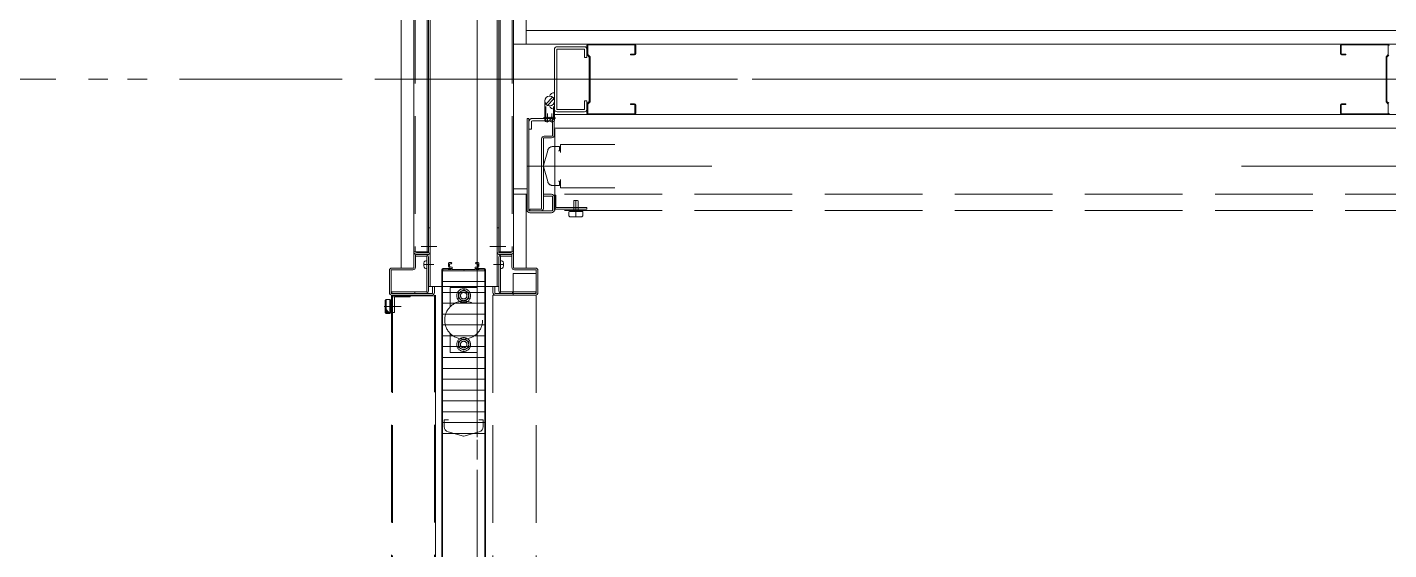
# Model space of a CAD drawing. Units: millimetres at full size. Extents: x -12803 to 120774, y -9413 to 101127.
# Drawn here: x 81859 to 83115, y 12863 to 13344 of the extents above; entities that cross this region are included whole.
import ezdxf

# ---------------------------------------------------------------- set-up
doc = ezdxf.new("R2010")
doc.units = ezdxf.units.MM
doc.header["$LTSCALE"] = 30
for name, pattern in [('CHAIN2', [12, 9, -1, 1, -1]), ('DASHED3', [4, 3, -1]), ('DOUBLE_CHAIN1', [8.8, 5, -1, 0.6, -0.6, 0.6, -1])]:
    doc.linetypes.add(name, pattern=pattern)
doc.layers.add('0-0_NoName', color=7, linetype='Continuous')
for name, color, linetype, lineweight in [('2-2_間仕切り芯', 7, 'DOUBLE_CHAIN1', 15), ('2-3_間仕切り', 7, 'Continuous', 15), ('2-A_建具', 7, 'Continuous', 15), ('3-2_AIHO08-壁芯', 7, 'CHAIN2', 15)]:
    doc.layers.add(name, color=color, linetype=linetype, lineweight=lineweight)

# ---------------------------------------------------------------- blocks, each defined once
blk = doc.blocks.new('グループ部品-732')
at = {"layer": '2-2_間仕切り芯'}
for p, q in [((82274.36, 20799.98), (82274.36, 5670.44)), ((81735.82, 13296.41), (85627.07, 13296.41))]:
    blk.add_line(p, q, dxfattribs=at)
at = {"layer": '2-3_間仕切り'}
for p, q in [((82319.36, 17763.91), (82319.36, 13328.91)), ((82204.36, 16763.91), (82204.36, 13122.41)), ((82319.36, 13341.41), (83170.36, 13341.41)), ((82307.86, 13328.91), (83170.36, 13328.91)), ((82345.36, 13263.91), (83170.36, 13263.91)), ((82345.36, 13251.41), (83170.36, 13251.41)), ((82319.36, 13190.41), (82319.36, 13122.41))]:
    blk.add_line(p, q, dxfattribs=at)
at = {"layer": '2-A_建具'}
for p, q in [((82215.86, 13982.41), (82215.86, 13122.41)), ((82228.16, 13982.41), (82228.16, 13137.41)), ((82229.36, 13137.41), (82229.36, 13982.41)), ((82294.36, 13137.41), (82294.36, 13982.41)), ((82295.56, 13982.41), (82295.56, 13137.41)), ((82307.86, 13982.41), (82307.86, 13122.41)), ((82230.96, 13105.41), (82230.96, 13957.41)), ((82292.76, 13105.41), (82292.76, 13957.41)), ((82215.86, 13137.41), (82215.86, 13422.41)), ((82307.86, 13137.41), (82307.86, 13422.41)), ((82345.56, 13268.81), (82345.56, 13324.01)), ((82347.96, 13326.41), (82373.16, 13326.41)), ((82373.26, 13316.41), (82373.26, 13324.11)), ((82376.76, 13328.91), (82419.36, 13328.91)), ((82419.76, 13319.71), (82419.76, 13328.11)), ((82420.56, 13327.71), (82420.56, 13320.11)), ((83070.36, 13327.71), (83070.36, 13320.11)), ((83114.56, 13328.11), (83071.16, 13328.11)), ((83071.16, 13319.71), (83071.16, 13328.11)), ((83114.16, 13328.91), (83071.56, 13328.91)), ((83114.56, 13319.24), (83114.56, 13328.11)), ((82375.91, 13318.56), (82377.56, 13316.91)), ((82376.36, 13319.24), (82378.36, 13317.24)), ((82377.56, 13275.91), (82377.56, 13316.91)), ((82378.36, 13275.58), (82378.36, 13317.24)), ((82415.56, 13319.71), (82419.76, 13319.71)), ((83075.36, 13319.71), (83071.16, 13319.71)), ((83075.36, 13318.91), (83071.56, 13318.91)), ((83075.36, 13319.71), (83075.36, 13318.91)), ((83114.56, 13319.24), (83112.56, 13317.24)), ((83112.56, 13275.58), (83112.56, 13317.24)), ((83115, 13318.56), (83113.36, 13316.91)), ((83113.36, 13275.91), (83113.36, 13316.91)), ((82490.86, 13296.41), (82186.84, 13296.41)), ((82336.56, 13258.51), (82336.56, 13276.41)), ((82343.92, 13279.88), (82337.59, 13273.54)), ((82345.15, 13278.28), (82339.19, 13272.31)), ((82345.56, 13258.51), (82345.56, 13276.41)), ((82373.26, 13276.41), (82375.56, 13276.41)), ((82373.26, 13268.71), (82373.26, 13276.41)), ((82375.56, 13265.11), (82375.56, 13276.41)), ((82377.56, 13275.91), (82375.91, 13274.26)), ((82378.36, 13275.58), (82376.36, 13273.58)), ((82376.36, 13264.71), (82376.36, 13273.58)), ((82415.56, 13273.91), (82419.36, 13273.91)), ((82419.76, 13264.71), (82419.76, 13273.11)), ((82420.56, 13272.71), (82420.56, 13265.11)), ((83070.36, 13272.71), (83070.36, 13265.11)), ((83071.16, 13264.71), (83071.16, 13273.11)), ((83075.36, 13273.11), (83071.16, 13273.11)), ((83075.36, 13273.91), (83071.56, 13273.91)), ((83075.36, 13273.91), (83075.36, 13273.11)), ((83112.56, 13275.58), (83114.56, 13273.58)), ((83113.36, 13275.91), (83115, 13274.26)), ((83114.56, 13264.71), (83114.56, 13273.58)), ((82320.36, 13175.81), (82320.36, 13260.41)), ((82320.36, 13260.41), (82321.96, 13260.41)), ((82321.96, 13175.01), (82321.96, 13260.41)), ((82337.56, 13257.36), (82337.56, 13271.21)), ((82339.06, 13257.02), (82339.06, 13264.77)), ((82343.06, 13260), (82343.06, 13264.77)), ((82343.76, 13244.01), (82343.76, 13260.41)), ((82344.56, 13259.67), (82344.56, 13271.21)), ((82345.36, 13244.81), (82345.36, 13262.91)), ((82347.86, 13268.71), (82373.26, 13268.71)), ((82347.96, 13266.41), (82373.16, 13266.41)), ((82376.36, 13264.71), (82419.76, 13264.71)), ((82376.76, 13263.91), (82419.36, 13263.91)), ((83114.56, 13264.71), (83071.16, 13264.71)), ((83114.16, 13263.91), (83071.56, 13263.91)), ((82324.26, 13257.11), (82324.26, 13250.41)), ((82343.76, 13258.11), (82325.26, 13258.11)), ((82345.86, 13250.41), (82345.86, 13175.41)), ((82320.36, 13194.41), (82320.36, 13237.63)), ((82333.76, 13176.61), (82333.76, 13241.61)), ((82335.36, 13177.41), (82335.36, 13242.41)), ((82335.36, 13242.41), (82342.96, 13242.41)), ((82336.16, 13244.01), (82343.76, 13244.01)), ((82320.36, 13216.41), (82490.86, 13216.41)), ((82979.1, 13216.41), (84150.36, 13216.41)), ((82320.36, 13195.41), (82307.86, 13195.41)), ((82320.36, 13190.41), (82307.86, 13190.41)), ((82335.36, 13190.41), (82342.96, 13190.41)), ((82335.36, 13188.81), (82343.76, 13188.81)), ((82343.76, 13188.81), (82343.76, 13175.01)), ((82345.36, 13179.01), (82345.36, 13189.61)), ((82346.96, 13189.61), (82345.36, 13189.61)), ((82345.36, 13188.01), (82345.36, 13175.81)), ((82346.96, 13178.21), (82346.96, 13189.61)), ((82363.76, 13184.61), (82363.36, 13184.21)), ((82366.96, 13184.61), (82367.36, 13184.21)), ((82321.96, 13175.01), (82343.76, 13175.01)), ((82322.76, 13173.41), (82342.96, 13173.41)), ((82359.36, 13174.61), (82358.86, 13174.11)), ((82360.36, 13174.61), (82360.36, 13175.41)), ((82371.36, 13174.61), (82371.86, 13174.11)), ((82230.96, 13159.41), (82230.96, 13137.21)), ((82292.76, 13159.41), (82292.76, 13137.21)), ((82370.86, 13169.61), (82371.86, 13170.61)), ((82229.36, 13137.41), (82215.86, 13137.41)), ((82217.46, 13134.81), (82217.46, 13123.21)), ((82228.56, 13134.81), (82217.46, 13134.81)), ((82229.36, 13136.41), (82218.26, 13136.41)), ((82237.16, 13142.41), (82222.56, 13142.41)), ((82286.06, 13142.41), (82300.66, 13142.41)), ((82294.36, 13137.41), (82307.86, 13137.41)), ((82294.36, 13136.41), (82305.46, 13136.41)), ((82295.16, 13134.81), (82306.26, 13134.81)), ((82306.26, 13134.81), (82306.26, 13123.21)), ((82215.86, 13122.41), (82195.76, 13122.41)), ((82227.76, 13133.21), (82217.46, 13133.21)), ((82225.16, 13125.61), (82234.33, 13125.61)), ((82227.76, 13129.11), (82226.93, 13129.11)), ((82227.76, 13122.11), (82226.93, 13122.11)), ((82227.76, 13133.21), (82227.76, 13100.61)), ((82229.36, 13132.41), (82229.36, 13101.41)), ((82249.36, 13122.01), (82242.76, 13122.01)), ((82247.86, 13123.76), (82247.86, 13126.91)), ((82248.36, 13127.41), (82250.36, 13127.41)), ((82248.7, 13122.77), (82250.36, 13122.41)), ((82248.86, 13123.76), (82250.96, 13123.3)), ((82250.36, 13122.41), (82250.36, 13120.91)), ((82251.36, 13122.81), (82251.36, 13120.91)), ((82272.36, 13122.81), (82272.36, 13120.91)), ((82274.86, 13123.76), (82272.75, 13123.3)), ((82275.36, 13127.41), (82273.36, 13127.41)), ((82275.02, 13122.77), (82273.36, 13122.41)), ((82273.36, 13122.41), (82273.36, 13120.91)), ((82274.36, 13122.01), (82274.36, 13121.41)), ((82280.96, 13122.01), (82274.36, 13122.01)), ((82275.86, 13123.76), (82275.86, 13126.91)), ((82298.56, 13125.61), (82289.38, 13125.61)), ((82294.36, 13132.41), (82294.36, 13101.41)), ((82295.96, 13133.21), (82306.26, 13133.21)), ((82295.96, 13133.21), (82295.96, 13100.61)), ((82295.96, 13129.11), (82296.78, 13129.11)), ((82295.96, 13122.11), (82296.78, 13122.11)), ((82307.86, 13122.41), (82327.96, 13122.41)), ((82193.36, 13120.01), (82193.36, 13099.81)), ((82215.06, 13120.81), (82194.96, 13120.81)), ((82194.96, 13120.81), (82194.96, 13099.01)), ((82241.86, 13121.11), (82241.86, 12965.78)), ((82242.46, 13121.41), (82242.46, 12173.41)), ((82281.26, 13119.91), (82242.46, 13119.91)), ((82281.26, 13109.91), (82242.46, 13109.91)), ((82242.61, 13120.91), (82242.61, 13120.41)), ((82247.61, 13121.41), (82247.61, 13120.91)), ((82247.61, 13120.91), (82250.36, 13120.91)), ((82251.36, 13120.91), (82272.36, 13120.91)), ((82281.26, 13121.41), (82274.36, 13121.41)), ((82281.11, 13120.91), (82281.11, 13120.41)), ((82281.26, 13121.41), (82281.26, 12173.41)), ((82281.86, 13121.11), (82281.86, 12173.71)), ((82307.56, 13117.41), (82328.56, 13117.41)), ((82307.56, 13117.41), (82307.56, 13097.41)), ((82308.66, 13120.81), (82328.76, 13120.81)), ((82328.76, 13120.81), (82328.76, 13099.01)), ((82330.36, 13120.01), (82330.36, 13099.81)), ((82227.76, 13100.61), (82195.46, 13100.61)), ((82195.46, 13100.61), (82195.46, 13099.01)), ((82232.46, 13097.41), (82195.76, 13097.41)), ((82229.36, 13105.41), (82241.86, 13105.41)), ((82234.86, 13105.41), (82234.86, 13099.81)), ((82235.86, 13097.41), (82235.86, 12157.41)), ((82241.86, 13103.81), (82241.86, 12157.41)), ((82281.26, 13099.91), (82242.46, 13099.91)), ((82281.86, 13105.41), (82294.36, 13105.41)), ((82288.86, 13105.41), (82288.86, 13099.81)), ((82291.26, 13097.41), (82327.96, 13097.41)), ((82295.96, 13100.61), (82328.26, 13100.61)), ((82306.86, 13100.61), (82306.86, 13099.01)), ((82328.26, 13100.61), (82328.26, 13099.01)), ((82281.26, 13089.91), (82242.46, 13089.91)), ((82281.26, 13079.91), (82242.46, 13079.91)), ((82281.26, 13069.91), (82242.46, 13069.91)), ((82281.26, 13059.91), (82242.46, 13059.91)), ((82281.26, 13049.91), (82242.46, 13049.91)), ((82281.26, 13039.91), (82242.46, 13039.91)), ((82281.26, 13029.91), (82242.46, 13029.91)), ((82281.26, 13019.91), (82242.46, 13019.91)), ((82281.26, 13009.91), (82242.46, 13009.91)), ((82281.26, 12999.91), (82242.46, 12999.91)), ((82281.26, 12989.91), (82242.46, 12989.91)), ((82281.26, 12979.91), (82242.46, 12979.91)), ((82243.86, 12982.41), (82247.86, 12982.41)), ((82243.86, 12976.19), (82243.86, 12982.41)), ((82261.58, 12967.41), (82247.5, 12971.38)), ((82262.13, 12967.41), (82276.21, 12971.38)), ((82275.86, 12982.41), (82279.86, 12982.41)), ((82279.86, 12976.19), (82279.86, 12982.41)), ((82281.26, 12969.91), (82242.46, 12969.91)), ((82262.13, 12967.41), (82261.58, 12967.41))]:
    blk.add_line(p, q, dxfattribs=at)
at = {"layer": '2-A_建具', "linetype": 'DASHED3'}
for p, q in [((82217.06, 13982.41), (82217.06, 13137.41)), ((82306.66, 13982.41), (82306.66, 13137.41)), ((82345.86, 13250.41), (82345.86, 13175.41)), ((82351.26, 13236.41), (82351.26, 13228.91)), ((82351.26, 13236.41), (82401.26, 13236.41)), ((82335.43, 13216.95), (82339.33, 13230.77)), ((82344.14, 13234.41), (82350.06, 13234.41)), ((82349.16, 13230.41), (82350.36, 13230.41)), ((82350.36, 13230.41), (82350.36, 13234.11)), ((82335.43, 13215.87), (82339.33, 13202.05)), ((82344.14, 13198.41), (82350.06, 13198.41)), ((82349.16, 13202.41), (82350.36, 13202.41)), ((82350.36, 13198.71), (82350.36, 13202.41)), ((82351.26, 13203.91), (82351.26, 13196.41)), ((84124.86, 13190.41), (82345.36, 13190.41)), ((82345.36, 13179.01), (82345.36, 13189.61)), ((82346.96, 13189.61), (82345.36, 13189.61)), ((82351.26, 13196.41), (82401.26, 13196.41)), ((82363.76, 13184.61), (82363.36, 13184.21)), ((82365.36, 13169.61), (82365.36, 13184.61)), ((84124.86, 13175.41), (82345.36, 13175.41)), ((82375.36, 13176.61), (82347.76, 13176.61)), ((82359.36, 13174.61), (82358.86, 13174.11)), ((82358.86, 13170.61), (82358.86, 13174.11)), ((82359.36, 13174.61), (82371.36, 13174.61)), ((82360.36, 13174.61), (82360.36, 13175.41)), ((82363.36, 13184.21), (82363.36, 13175.41)), ((82367.36, 13184.21), (82367.36, 13175.41)), ((82370.36, 13174.61), (82370.36, 13175.41)), ((82371.36, 13174.61), (82371.86, 13174.11)), ((82371.86, 13170.61), (82371.86, 13174.11)), ((82375.36, 13176.61), (82375.36, 13178.21)), ((82358.86, 13170.61), (82359.86, 13169.61)), ((82359.86, 13169.61), (82370.86, 13169.61)), ((82370.86, 13169.61), (82371.86, 13170.61)), ((82195.16, 12167.91), (82195.16, 13097.41)), ((82234.86, 13096.91), (82195.16, 13096.91)), ((82196.36, 13097.41), (82196.36, 12167.91)), ((82212.36, 13097.41), (82212.36, 13095.81)), ((82216.86, 13100.61), (82216.86, 13099.01)), ((82234.86, 12167.91), (82234.86, 13097.41)), ((82241.86, 13105.41), (82281.86, 13105.41)), ((82249.36, 13104.41), (82274.36, 13104.41)), ((82249.36, 13104.41), (82249.36, 13086.66)), ((82274.36, 13104.41), (82274.36, 13086.66)), ((82281.86, 13103.81), (82281.86, 13058.91)), ((82288.86, 13097.41), (82307.56, 13097.41)), ((82288.86, 13097.41), (82288.86, 12167.41)), ((82328.56, 13097.41), (82328.56, 12147.41)), ((82204.15, 13086.91), (82188.5, 13086.91)), ((82189.36, 13081.41), (82189.36, 13092.41)), ((82190.36, 13093.41), (82193.86, 13093.41)), ((82190.36, 13083.91), (82190.86, 13083.91)), ((82194.36, 13092.91), (82193.86, 13093.41)), ((82193.86, 13080.41), (82193.86, 13093.41)), ((82194.36, 13080.91), (82194.36, 13092.91)), ((82194.36, 13091.91), (82195.16, 13091.91)), ((82195.16, 13088.91), (82194.36, 13088.91)), ((82195.16, 13084.91), (82194.36, 13084.91)), ((82197.96, 13095.81), (82197.96, 13081.41)), ((82212.36, 13095.81), (82197.96, 13095.81)), ((82190.36, 13080.41), (82189.36, 13081.41)), ((82190.36, 13083.41), (82191.36, 13083.41)), ((82190.36, 13082.91), (82191.86, 13082.91)), ((82190.36, 13082.41), (82192.36, 13082.41)), ((82190.36, 13081.91), (82192.86, 13081.91)), ((82190.36, 13081.41), (82193.36, 13081.41)), ((82190.36, 13080.91), (82193.86, 13080.91)), ((82190.36, 13080.41), (82193.86, 13080.41)), ((82194.36, 13080.91), (82193.86, 13080.41)), ((82194.36, 13081.91), (82195.16, 13081.91)), ((82197.96, 13081.41), (82196.36, 13081.41)), ((82249.36, 13062.16), (82249.36, 13044.41)), ((82274.36, 13062.16), (82274.36, 13044.41)), ((82249.36, 13044.41), (82274.36, 13044.41))]:
    blk.add_line(p, q, dxfattribs=at)
at = {"layer": '2-A_建具'}
for points in [[(82347.86, 13268.71), (82347.86, 13324.11), (82373.26, 13324.11)], [(82373.26, 13316.41), (82375.56, 13316.41), (82375.56, 13327.71)], [(82376.36, 13319.24), (82376.36, 13328.11), (82419.76, 13328.11)], [(82415.56, 13319.71), (82415.56, 13318.91), (82419.36, 13318.91)], [(82415.56, 13273.91), (82415.56, 13273.11), (82419.76, 13273.11)], [(82345.36, 13260.41), (82343.76, 13260.41), (82325.36, 13260.41)], [(82321.96, 13257.01), (82321.96, 13250.41), (82324.26, 13250.41)], [(82322.96, 13175.01), (82322.96, 13176.61), (82333.76, 13176.61)], [(82230.96, 13159.41), (82229.36, 13159.41), (82229.36, 13136.41)], [(82292.76, 13159.41), (82294.36, 13159.41), (82294.36, 13136.41)], [(82249.36, 13122.01), (82249.36, 13121.41), (82242.46, 13121.41)], [(82250.36, 13126.41), (82248.86, 13126.41), (82248.86, 13123.76)], [(82273.36, 13126.41), (82274.86, 13126.41), (82274.86, 13123.76)], [(82262.16, 13119.91), (82261.86, 13120.21), (82261.56, 13119.91)], [(82276.11, 13121.41), (82276.11, 13120.91), (82273.36, 13120.91)], [(82234.86, 13105.41), (82233.26, 13105.41), (82233.26, 13099.01), (82194.96, 13099.01)], [(82288.86, 13105.41), (82290.46, 13105.41), (82290.46, 13099.01), (82328.76, 13099.01)]]:
    blk.add_lwpolyline(points, dxfattribs=at)
at = {"layer": '2-A_建具', "linetype": 'DASHED3'}
for points in [[(82375.36, 13178.21), (82346.96, 13178.21), (82346.96, 13189.61)], [(82363.76, 13184.61), (82366.96, 13184.61), (82367.36, 13184.21)], [(82189.36, 13092.41), (82190.36, 13093.41), (82190.36, 13080.41)]]:
    blk.add_lwpolyline(points, dxfattribs=at)
for points in [[(82266.47, 13099.57), (82266.47, 13094.25), (82261.86, 13091.59), (82257.24, 13094.25), (82257.24, 13099.57), (82261.86, 13102.24)], [(82266.47, 13049.25), (82266.47, 13054.57), (82261.86, 13057.24), (82257.24, 13054.57), (82257.24, 13049.25), (82261.86, 13046.59)]]:
    blk.add_lwpolyline(points, close=True, dxfattribs=at)
at = {"layer": '2-A_建具'}
blk.add_circle((82341.06, 13276.41), 4.5, dxfattribs=at)
at = {"layer": '2-A_建具', "linetype": 'DASHED3'}
for centre, radius in [((82261.86, 13096.91), 6.38), ((82261.86, 13096.91), 4.61), ((82261.86, 13096.91), 3), ((82261.86, 13074.41), 17.5), ((82261.86, 13051.91), 6.38), ((82261.86, 13051.91), 4.61), ((82261.86, 13051.91), 3)]:
    blk.add_circle(centre, radius, dxfattribs=at)
at = {"layer": '2-A_建具'}
for centre, radius, start, end in [((82347.96, 13324.01), 2.4, 90, 180), ((82347.96, 13324.01), 2.4, 90, 180), ((82373.16, 13324.01), 2.4, 0, 90), ((82373.16, 13324.01), 2.4, 0, 90), ((82376.76, 13327.71), 1.2, 90, 180), ((82376.76, 13327.71), 1.2, 90, 180), ((82419.36, 13327.71), 1.2, 0, 90), ((82419.36, 13327.71), 1.2, 0, 90), ((83071.56, 13327.71), 1.2, 90, 180), ((83114.16, 13327.71), 1.2, 0, 90), ((82376.76, 13319.41), 1.2, 180, 225), ((82376.76, 13319.41), 1.2, 180, 225), ((82419.36, 13320.11), 1.2, 270, 0), ((82419.36, 13320.11), 1.2, 270, 0), ((83071.56, 13320.11), 1.2, 180, 270), ((82344.98, 13279.87), 4.02, 81.82006, 165.0162), ((82344.98, 13279.87), 4.02, 81.82006, 165.0162), ((82376.76, 13273.41), 1.2, 135, 180), ((82376.76, 13273.41), 1.2, 135, 180), ((82419.36, 13272.71), 1.2, 0, 90), ((82419.36, 13272.71), 1.2, 0, 90), ((83071.56, 13272.71), 1.2, 90, 180), ((82325.36, 13257.01), 3.4, 90, 180), ((82325.36, 13257.01), 3.4, 90, 180), ((82336.56, 13260.41), 1, 0, 180), ((82336.56, 13260.41), 1, 0, 180), ((82338.36, 13260.41), 1, 0, 154.15807), ((82338.36, 13260.41), 1, 0, 154.15807), ((82340.16, 13260.41), 1, 0, 154.15807), ((82340.16, 13260.41), 1, 0, 154.15807), ((82341.96, 13260.41), 1, 0, 154.15807), ((82341.96, 13260.41), 1, 0, 154.15807), ((82343.31, 13257.57), 2.44, 22.61986, 157.38014), ((82343.31, 13257.57), 2.44, 22.61986, 157.38014), ((82344.98, 13272.95), 4.02, 194.9838, 278.17994), ((82344.98, 13272.95), 4.02, 194.9838, 278.17994), ((82343.76, 13260.41), 1, 0, 154.15807), ((82343.76, 13260.41), 1, 0, 154.15807), ((82345.56, 13260.41), 1, 0, 154.15807), ((82345.56, 13260.41), 1, 0, 154.15807), ((82347.96, 13268.81), 2.4, 180, 270), ((82347.96, 13268.81), 2.4, 180, 270), ((82373.16, 13268.81), 2.4, 270, 0), ((82373.16, 13268.81), 2.4, 270, 0), ((82376.76, 13265.11), 1.2, 180, 270), ((82376.76, 13265.11), 1.2, 180, 270), ((82419.36, 13265.11), 1.2, 270, 0), ((82419.36, 13265.11), 1.2, 270, 0), ((83071.56, 13265.11), 1.2, 180, 270), ((83114.16, 13265.11), 1.2, 270, 0), ((82325.26, 13257.11), 1, 90, 180), ((82325.26, 13257.11), 1, 90, 180), ((82338.81, 13259.45), 2.44, 202.61986, 337.38014), ((82338.81, 13259.45), 2.44, 202.61986, 337.38014), ((82343.31, 13259.45), 2.44, 202.61986, 337.38014), ((82343.31, 13259.45), 2.44, 202.61986, 337.38014), ((82336.16, 13241.61), 2.4, 90, 180), ((82336.16, 13241.61), 2.4, 90, 180), ((82342.96, 13244.81), 2.4, 270, 0), ((82342.96, 13244.81), 2.4, 270, 0), ((82342.96, 13188.01), 2.4, 0, 90), ((82342.96, 13188.01), 2.4, 0, 90), ((82322.76, 13175.81), 2.4, 180, 270), ((82322.76, 13175.81), 2.4, 180, 270), ((82332.96, 13177.41), 2.4, 270, 0), ((82332.96, 13177.41), 2.4, 270, 0), ((82342.96, 13175.81), 2.4, 270, 0), ((82342.96, 13175.81), 2.4, 270, 0), ((82347.76, 13179.01), 2.4, 180, 270), ((82218.26, 13134.01), 2.4, 90, 180), ((82226.96, 13132.41), 2.4, 0, 90), ((82228.56, 13137.21), 2.4, 270, 0), ((82295.16, 13137.21), 2.4, 180, 270), ((82296.76, 13132.41), 2.4, 90, 180), ((82305.46, 13134.01), 2.4, 0, 90), ((82195.76, 13120.01), 2.4, 90, 180), ((82215.06, 13123.21), 2.4, 270, 0), ((82234.16, 13125.61), 9, 164.53399, 195.46601), ((82226.93, 13127.61), 1.5, 90, 164.53399), ((82226.93, 13123.61), 1.5, 195.46601, 270), ((82242.76, 13121.11), 0.9, 90, 180), ((82248.36, 13126.91), 0.5, 90, 180), ((82248.86, 13123.76), 1, 180, 260.78101), ((82250.36, 13126.91), 0.5, 0, 90), ((82250.36, 13126.91), 0.5, 270, 0), ((82250.86, 13122.81), 0.5, 0, 77.66927), ((82272.86, 13122.81), 0.5, 102.33073, 180), ((82273.36, 13126.91), 0.5, 90, 180), ((82273.36, 13126.91), 0.5, 180, 270), ((82274.86, 13123.76), 1, 279.21899, 0), ((82275.36, 13126.91), 0.5, 0, 90), ((82280.96, 13121.11), 0.9, 0, 90), ((82296.78, 13127.61), 1.5, 15.46601, 90), ((82296.78, 13123.61), 1.5, 270, 344.53399), ((82289.56, 13125.61), 9, 344.53399, 15.46601), ((82308.66, 13123.21), 2.4, 180, 270), ((82327.96, 13120.01), 2.4, 0, 90), ((82243.11, 13120.91), 0.5, 89.99996, 180.00004), ((82243.11, 13120.41), 0.5, 179.99996, 270.00004), ((82280.61, 13120.91), 0.5, 359.99996, 90.00004), ((82280.61, 13120.41), 0.5, 269.99996, 0.00004), ((82195.76, 13099.81), 2.4, 180, 270), ((82226.96, 13101.41), 2.4, 270, 0), ((82232.46, 13099.81), 2.4, 270, 0), ((82291.26, 13099.81), 2.4, 180, 270), ((82296.76, 13101.41), 2.4, 180, 270), ((82327.96, 13099.81), 2.4, 270, 0), ((82248.86, 12976.19), 5, 180, 254.24546), ((82274.86, 12976.19), 5, 285.75454, 0)]:
    blk.add_arc(centre, radius, start, end, dxfattribs=at)
at = {"layer": '2-A_建具', "linetype": 'DASHED3'}
for centre, radius, start, end in [((82344.14, 13229.41), 5, 90, 164.24546), ((82350.06, 13234.11), 0.3, 0, 90), ((82337.36, 13216.41), 2, 164.24546, 195.75454), ((82344.14, 13203.41), 5, 195.75454, 270), ((82350.06, 13198.71), 0.3, 270, 0), ((82347.76, 13179.01), 2.4, 180, 270), ((82198.76, 13095.01), 2.4, 90, 180)]:
    blk.add_arc(centre, radius, start, end, dxfattribs=at)
at = {"layer": '3-2_AIHO08-壁芯'}
blk.add_line((84974.36, 13296.41), (82274.36, 13296.41), dxfattribs=at)
blk.add_lwpolyline([(82274.36, 19596.41), (82274.36, 13296.41), (82274.36, 6996.41)], dxfattribs=at)
blk = doc.blocks.new('グループ部品-763')
at = {"layer": '2-2_間仕切り芯'}
blk.add_line((81735.82, 13296.41), (85627.07, 13296.41), dxfattribs=at)
at = {"layer": '2-A_建具'}
for p, q in [((82215.86, 13982.41), (82215.86, 13122.41)), ((82228.16, 13982.41), (82228.16, 13137.41)), ((82229.36, 13137.41), (82229.36, 13982.41)), ((82294.36, 13137.41), (82294.36, 13982.41)), ((82295.56, 13982.41), (82295.56, 13137.41)), ((82307.86, 13982.41), (82307.86, 13122.41)), ((82230.96, 13105.41), (82230.96, 13957.41)), ((82292.76, 13105.41), (82292.76, 13957.41)), ((82215.86, 13137.41), (82215.86, 13422.41)), ((82307.86, 13137.41), (82307.86, 13422.41)), ((82345.56, 13268.81), (82345.56, 13324.01)), ((82347.96, 13326.41), (82373.16, 13326.41)), ((82373.26, 13316.41), (82373.26, 13324.11)), ((82376.76, 13328.91), (82419.36, 13328.91)), ((82419.76, 13319.71), (82419.76, 13328.11)), ((82420.56, 13327.71), (82420.56, 13320.11)), ((82375.91, 13318.56), (82377.56, 13316.91)), ((82376.36, 13319.24), (82378.36, 13317.24)), ((82377.56, 13275.91), (82377.56, 13316.91)), ((82378.36, 13275.58), (82378.36, 13317.24)), ((82415.56, 13319.71), (82419.76, 13319.71)), ((82490.86, 13296.41), (82186.84, 13296.41)), ((82336.56, 13258.51), (82336.56, 13276.41)), ((82343.92, 13279.88), (82337.59, 13273.54)), ((82345.15, 13278.28), (82339.19, 13272.31)), ((82345.56, 13258.51), (82345.56, 13276.41)), ((82373.26, 13276.41), (82375.56, 13276.41)), ((82373.26, 13268.71), (82373.26, 13276.41)), ((82375.56, 13265.11), (82375.56, 13276.41)), ((82377.56, 13275.91), (82375.91, 13274.26)), ((82378.36, 13275.58), (82376.36, 13273.58)), ((82376.36, 13264.71), (82376.36, 13273.58)), ((82415.56, 13273.91), (82419.36, 13273.91)), ((82419.76, 13264.71), (82419.76, 13273.11)), ((82420.56, 13272.71), (82420.56, 13265.11)), ((82320.36, 13175.81), (82320.36, 13260.41)), ((82320.36, 13260.41), (82321.96, 13260.41)), ((82321.96, 13175.01), (82321.96, 13260.41)), ((82337.56, 13257.36), (82337.56, 13271.21)), ((82339.06, 13257.02), (82339.06, 13264.77)), ((82343.06, 13260), (82343.06, 13264.77)), ((82343.76, 13244.01), (82343.76, 13260.41)), ((82344.56, 13259.67), (82344.56, 13271.21)), ((82345.36, 13244.81), (82345.36, 13262.91)), ((82347.86, 13268.71), (82373.26, 13268.71)), ((82347.96, 13266.41), (82373.16, 13266.41)), ((82376.36, 13264.71), (82419.76, 13264.71)), ((82376.76, 13263.91), (82419.36, 13263.91)), ((82324.26, 13257.11), (82324.26, 13250.41)), ((82343.76, 13258.11), (82325.26, 13258.11)), ((82345.86, 13250.41), (82345.86, 13175.41)), ((82320.36, 13194.41), (82320.36, 13237.63)), ((82333.76, 13176.61), (82333.76, 13241.61)), ((82335.36, 13177.41), (82335.36, 13242.41)), ((82335.36, 13242.41), (82342.96, 13242.41)), ((82336.16, 13244.01), (82343.76, 13244.01)), ((82320.36, 13216.41), (82490.86, 13216.41)), ((82320.36, 13190.41), (82307.86, 13190.41)), ((82335.36, 13190.41), (82342.96, 13190.41)), ((82335.36, 13188.81), (82343.76, 13188.81)), ((82343.76, 13188.81), (82343.76, 13175.01)), ((82345.36, 13179.01), (82345.36, 13189.61)), ((82346.96, 13189.61), (82345.36, 13189.61)), ((82345.36, 13188.01), (82345.36, 13175.81)), ((82346.96, 13178.21), (82346.96, 13189.61)), ((82363.76, 13184.61), (82363.36, 13184.21)), ((82366.96, 13184.61), (82367.36, 13184.21)), ((82321.96, 13175.01), (82343.76, 13175.01)), ((82322.76, 13173.41), (82342.96, 13173.41)), ((82359.36, 13174.61), (82358.86, 13174.11)), ((82360.36, 13174.61), (82360.36, 13175.41)), ((82371.36, 13174.61), (82371.86, 13174.11)), ((82230.96, 13159.41), (82230.96, 13137.21)), ((82292.76, 13159.41), (82292.76, 13137.21)), ((82370.86, 13169.61), (82371.86, 13170.61)), ((82229.36, 13137.41), (82215.86, 13137.41)), ((82217.46, 13134.81), (82217.46, 13123.21)), ((82228.56, 13134.81), (82217.46, 13134.81)), ((82229.36, 13136.41), (82218.26, 13136.41)), ((82237.16, 13142.41), (82222.56, 13142.41)), ((82286.06, 13142.41), (82300.66, 13142.41)), ((82294.36, 13137.41), (82307.86, 13137.41)), ((82294.36, 13136.41), (82305.46, 13136.41)), ((82295.16, 13134.81), (82306.26, 13134.81)), ((82306.26, 13134.81), (82306.26, 13123.21)), ((82215.86, 13122.41), (82195.76, 13122.41)), ((82227.76, 13133.21), (82217.46, 13133.21)), ((82225.16, 13125.61), (82234.33, 13125.61)), ((82227.76, 13129.11), (82226.93, 13129.11)), ((82227.76, 13122.11), (82226.93, 13122.11)), ((82227.76, 13133.21), (82227.76, 13100.61)), ((82229.36, 13132.41), (82229.36, 13101.41)), ((82249.36, 13122.01), (82242.76, 13122.01)), ((82247.86, 13123.76), (82247.86, 13126.91)), ((82248.36, 13127.41), (82250.36, 13127.41)), ((82248.7, 13122.77), (82250.36, 13122.41)), ((82248.86, 13123.76), (82250.96, 13123.3)), ((82250.36, 13122.41), (82250.36, 13120.91)), ((82251.36, 13122.81), (82251.36, 13120.91)), ((82272.36, 13122.81), (82272.36, 13120.91)), ((82274.86, 13123.76), (82272.75, 13123.3)), ((82275.36, 13127.41), (82273.36, 13127.41)), ((82275.02, 13122.77), (82273.36, 13122.41)), ((82273.36, 13122.41), (82273.36, 13120.91)), ((82274.36, 13122.01), (82274.36, 13121.41)), ((82280.96, 13122.01), (82274.36, 13122.01)), ((82275.86, 13123.76), (82275.86, 13126.91)), ((82298.56, 13125.61), (82289.38, 13125.61)), ((82294.36, 13132.41), (82294.36, 13101.41)), ((82295.96, 13133.21), (82306.26, 13133.21)), ((82295.96, 13133.21), (82295.96, 13100.61)), ((82295.96, 13129.11), (82296.78, 13129.11)), ((82295.96, 13122.11), (82296.78, 13122.11)), ((82307.86, 13122.41), (82327.96, 13122.41)), ((82193.36, 13120.01), (82193.36, 13099.81)), ((82215.06, 13120.81), (82194.96, 13120.81)), ((82194.96, 13120.81), (82194.96, 13099.01)), ((82241.86, 13121.11), (82241.86, 12965.78)), ((82242.46, 13121.41), (82242.46, 12173.41)), ((82281.26, 13119.91), (82242.46, 13119.91)), ((82281.26, 13109.91), (82242.46, 13109.91)), ((82242.61, 13120.91), (82242.61, 13120.41)), ((82247.61, 13121.41), (82247.61, 13120.91)), ((82247.61, 13120.91), (82250.36, 13120.91)), ((82251.36, 13120.91), (82272.36, 13120.91)), ((82281.26, 13121.41), (82274.36, 13121.41)), ((82281.11, 13120.91), (82281.11, 13120.41)), ((82281.26, 13121.41), (82281.26, 12173.41)), ((82281.86, 13121.11), (82281.86, 12173.71)), ((82307.56, 13117.41), (82328.56, 13117.41)), ((82307.56, 13117.41), (82307.56, 13097.41)), ((82308.66, 13120.81), (82328.76, 13120.81)), ((82328.76, 13120.81), (82328.76, 13099.01)), ((82330.36, 13120.01), (82330.36, 13099.81)), ((82227.76, 13100.61), (82195.46, 13100.61)), ((82195.46, 13100.61), (82195.46, 13099.01)), ((82232.46, 13097.41), (82195.76, 13097.41)), ((82229.36, 13105.41), (82241.86, 13105.41)), ((82234.86, 13105.41), (82234.86, 13099.81)), ((82235.86, 13097.41), (82235.86, 12157.41)), ((82241.86, 13103.81), (82241.86, 12157.41)), ((82281.26, 13099.91), (82242.46, 13099.91)), ((82281.86, 13105.41), (82294.36, 13105.41)), ((82288.86, 13105.41), (82288.86, 13099.81)), ((82291.26, 13097.41), (82327.96, 13097.41)), ((82295.96, 13100.61), (82328.26, 13100.61)), ((82306.86, 13100.61), (82306.86, 13099.01)), ((82328.26, 13100.61), (82328.26, 13099.01)), ((82281.26, 13089.91), (82242.46, 13089.91)), ((82281.26, 13079.91), (82242.46, 13079.91)), ((82281.26, 13069.91), (82242.46, 13069.91)), ((82281.26, 13059.91), (82242.46, 13059.91)), ((82281.26, 13049.91), (82242.46, 13049.91)), ((82281.26, 13039.91), (82242.46, 13039.91)), ((82281.26, 13029.91), (82242.46, 13029.91)), ((82281.26, 13019.91), (82242.46, 13019.91)), ((82281.26, 13009.91), (82242.46, 13009.91)), ((82281.26, 12999.91), (82242.46, 12999.91)), ((82281.26, 12989.91), (82242.46, 12989.91)), ((82281.26, 12979.91), (82242.46, 12979.91)), ((82243.86, 12982.41), (82247.86, 12982.41)), ((82243.86, 12976.19), (82243.86, 12982.41)), ((82261.58, 12967.41), (82247.5, 12971.38)), ((82262.13, 12967.41), (82276.21, 12971.38)), ((82275.86, 12982.41), (82279.86, 12982.41)), ((82279.86, 12976.19), (82279.86, 12982.41)), ((82281.26, 12969.91), (82242.46, 12969.91)), ((82262.13, 12967.41), (82261.58, 12967.41))]:
    blk.add_line(p, q, dxfattribs=at)
at = {"layer": '2-A_建具', "linetype": 'DASHED3'}
blk.add_line((82195.16, 12167.91), (82195.16, 13097.41), dxfattribs=at)
at = {"layer": '2-A_建具'}
for points in [[(82347.86, 13268.71), (82347.86, 13324.11), (82373.26, 13324.11)], [(82373.26, 13316.41), (82375.56, 13316.41), (82375.56, 13327.71)], [(82376.36, 13319.24), (82376.36, 13328.11), (82419.76, 13328.11)], [(82415.56, 13319.71), (82415.56, 13318.91), (82419.36, 13318.91)], [(82415.56, 13273.91), (82415.56, 13273.11), (82419.76, 13273.11)], [(82345.36, 13260.41), (82343.76, 13260.41), (82325.36, 13260.41)], [(82321.96, 13257.01), (82321.96, 13250.41), (82324.26, 13250.41)], [(82322.96, 13175.01), (82322.96, 13176.61), (82333.76, 13176.61)], [(82230.96, 13159.41), (82229.36, 13159.41), (82229.36, 13136.41)], [(82292.76, 13159.41), (82294.36, 13159.41), (82294.36, 13136.41)], [(82249.36, 13122.01), (82249.36, 13121.41), (82242.46, 13121.41)], [(82250.36, 13126.41), (82248.86, 13126.41), (82248.86, 13123.76)], [(82273.36, 13126.41), (82274.86, 13126.41), (82274.86, 13123.76)], [(82262.16, 13119.91), (82261.86, 13120.21), (82261.56, 13119.91)], [(82276.11, 13121.41), (82276.11, 13120.91), (82273.36, 13120.91)], [(82234.86, 13105.41), (82233.26, 13105.41), (82233.26, 13099.01), (82194.96, 13099.01)], [(82288.86, 13105.41), (82290.46, 13105.41), (82290.46, 13099.01), (82328.76, 13099.01)]]:
    blk.add_lwpolyline(points, dxfattribs=at)
blk.add_circle((82341.06, 13276.41), 4.5, dxfattribs=at)
for centre, radius, start, end in [((82347.96, 13324.01), 2.4, 90, 180), ((82373.16, 13324.01), 2.4, 0, 90), ((82376.76, 13327.71), 1.2, 90, 180), ((82419.36, 13327.71), 1.2, 0, 90), ((82376.76, 13319.41), 1.2, 180, 225), ((82419.36, 13320.11), 1.2, 270, 0), ((82344.98, 13279.87), 4.02, 81.82006, 165.0162), ((82376.76, 13273.41), 1.2, 135, 180), ((82419.36, 13272.71), 1.2, 0, 90), ((82325.36, 13257.01), 3.4, 90, 180), ((82336.56, 13260.41), 1, 0, 180), ((82338.36, 13260.41), 1, 0, 154.15807), ((82340.16, 13260.41), 1, 0, 154.15807), ((82341.96, 13260.41), 1, 0, 154.15807), ((82343.31, 13257.57), 2.44, 22.61986, 157.38014), ((82344.98, 13272.95), 4.02, 194.9838, 278.17994), ((82343.76, 13260.41), 1, 0, 154.15807), ((82345.56, 13260.41), 1, 0, 154.15807), ((82347.96, 13268.81), 2.4, 180, 270), ((82373.16, 13268.81), 2.4, 270, 0), ((82376.76, 13265.11), 1.2, 180, 270), ((82419.36, 13265.11), 1.2, 270, 0), ((82325.26, 13257.11), 1, 90, 180), ((82338.81, 13259.45), 2.44, 202.61986, 337.38014), ((82343.31, 13259.45), 2.44, 202.61986, 337.38014), ((82336.16, 13241.61), 2.4, 90, 180), ((82342.96, 13244.81), 2.4, 270, 0), ((82342.96, 13188.01), 2.4, 0, 90), ((82322.76, 13175.81), 2.4, 180, 270), ((82332.96, 13177.41), 2.4, 270, 0), ((82342.96, 13175.81), 2.4, 270, 0), ((82347.76, 13179.01), 2.4, 180, 270), ((82218.26, 13134.01), 2.4, 90, 180), ((82226.96, 13132.41), 2.4, 0, 90), ((82228.56, 13137.21), 2.4, 270, 0), ((82295.16, 13137.21), 2.4, 180, 270), ((82296.76, 13132.41), 2.4, 90, 180), ((82305.46, 13134.01), 2.4, 0, 90), ((82195.76, 13120.01), 2.4, 90, 180), ((82215.06, 13123.21), 2.4, 270, 0), ((82234.16, 13125.61), 9, 164.53399, 195.46601), ((82226.93, 13127.61), 1.5, 90, 164.53399), ((82226.93, 13123.61), 1.5, 195.46601, 270), ((82242.76, 13121.11), 0.9, 90, 180), ((82248.36, 13126.91), 0.5, 90, 180), ((82248.86, 13123.76), 1, 180, 260.78101), ((82250.36, 13126.91), 0.5, 0, 90), ((82250.36, 13126.91), 0.5, 270, 0), ((82250.86, 13122.81), 0.5, 0, 77.66927), ((82272.86, 13122.81), 0.5, 102.33073, 180), ((82273.36, 13126.91), 0.5, 90, 180), ((82273.36, 13126.91), 0.5, 180, 270), ((82274.86, 13123.76), 1, 279.21899, 0), ((82275.36, 13126.91), 0.5, 0, 90), ((82280.96, 13121.11), 0.9, 0, 90), ((82296.78, 13127.61), 1.5, 15.46601, 90), ((82296.78, 13123.61), 1.5, 270, 344.53399), ((82289.56, 13125.61), 9, 344.53399, 15.46601), ((82308.66, 13123.21), 2.4, 180, 270), ((82327.96, 13120.01), 2.4, 0, 90), ((82243.11, 13120.91), 0.5, 89.99996, 180.00004), ((82243.11, 13120.41), 0.5, 179.99996, 270.00004), ((82280.61, 13120.91), 0.5, 359.99996, 90.00004), ((82280.61, 13120.41), 0.5, 269.99996, 0.00004), ((82195.76, 13099.81), 2.4, 180, 270), ((82226.96, 13101.41), 2.4, 270, 0), ((82232.46, 13099.81), 2.4, 270, 0), ((82291.26, 13099.81), 2.4, 180, 270), ((82296.76, 13101.41), 2.4, 180, 270), ((82327.96, 13099.81), 2.4, 270, 0), ((82248.86, 12976.19), 5, 180, 254.24546), ((82274.86, 12976.19), 5, 285.75454, 0)]:
    blk.add_arc(centre, radius, start, end, dxfattribs=at)
at = {"layer": '3-2_AIHO08-壁芯'}
blk.add_line((84974.36, 13296.41), (82274.36, 13296.41), dxfattribs=at)
blk.add_lwpolyline([(82274.36, 19596.41), (82274.36, 13296.41), (82274.36, 6996.41)], dxfattribs=at)

msp = doc.modelspace()

# ---------------------------------------------------------------- block references
at = {"layer": '0-0_NoName'}
for name in ['グループ部品-732', 'グループ部品-763']:
    msp.add_blockref(name, (0, 0), dxfattribs=at)

doc.saveas('drawing.dxf')
